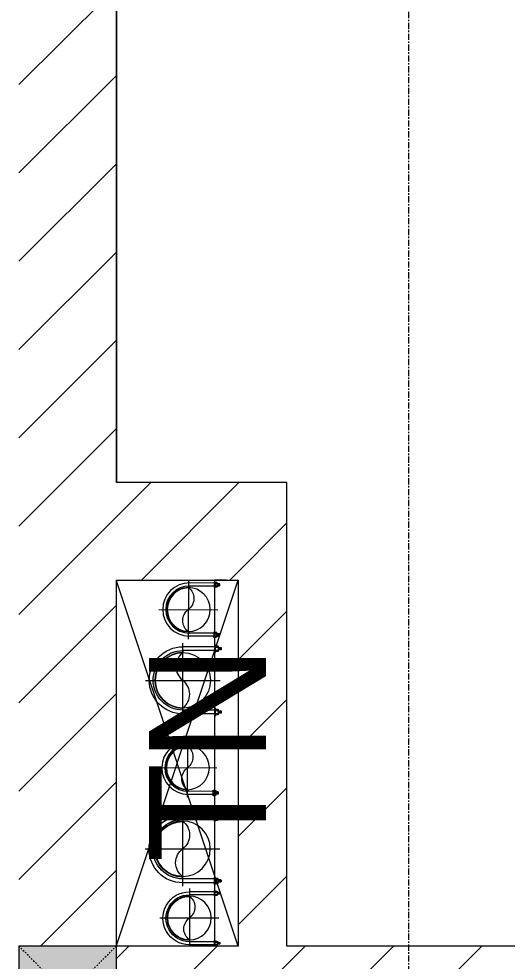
# Model space of a CAD drawing. Header units: millimetres. Extents: x 1591 to 239055, y -15958 to 83255.
# Drawn here: x 137732 to 138734, y 20506 to 22437 of the extents above; entities that cross this region are included whole.
import ezdxf

# ---------------------------------------------------------------- set-up
doc = ezdxf.new("R2010")
doc.units = ezdxf.units.MM
for name, pattern in [('Dash', [6, 3, -3]), ('Grid Line', [22.225, 12.7, -3.175, 3.175, -3.175]), ('IMPORT-CENTER _2_', [40.64, 25.4, -5.08, 5.08, -5.08])]:
    doc.linetypes.add(name, pattern=pattern)
for name, color, linetype, lineweight in [('0-1', 250, 'Continuous', 5), ('0-2', 7, 'Continuous', 9), ('A-FLOR', 192, 'Continuous', 9), ('A-FLOR-1', 7, 'Continuous', 9), ('A-WALL-3', 113, 'Continuous', 18), ('A-WALL-PATT-2', 111, 'Continuous', 9), ('G-ANNO-TEXT-1', 7, 'Continuous', 9), ('G-IMPT', 8, 'Continuous', 9), ('G-IMPT-2', 8, 'IMPORT-CENTER _2_', 9), ('M-EQPM', 50, 'Continuous', 9), ('S-COLS', 52, 'Continuous', 9), ('S-COLS-5', 52, 'Continuous', 18), ('S-COLS-HDLN', 52, 'Dash', 9), ('S-GRID-1', 1, 'Grid Line', 9)]:
    doc.layers.add(name, color=color, linetype=linetype, lineweight=lineweight)
doc.styles.add('Arial_11', font='arial_0.ttf', dxfattribs={"height": 240})
pattern_1 = [(45, (95879.7, 0), (-90.50967, 90.50967), [])]

# ---------------------------------------------------------------- blocks, each defined once
blk = doc.blocks.new('NCV_TKTC_KET CAU_rvt-1-TKCS_MB TẦNG 6-8')
at = {"layer": 'A-FLOR-1'}
blk.add_line((42052.7, 20536.9), (42052.7, 21286.9), dxfattribs=at)
blk = doc.blocks.new('G1_SOF - BO TRU - 200x200-3056268-TKCS_MB TẦNG 6-8')
at = {"layer": 'S-COLS'}
blk.add_hatch(color=256, dxfattribs=at).paths.add_polyline_path([(100, -100), (100, 100), (-100, 100), (-100, -100)])
at = {"layer": 'S-COLS-5'}
for p, q in [((100, 100), (-100, 100)), ((-100, 100), (-100, -100)), ((100, -100), (100, 100)), ((-100, -100), (100, -100))]:
    blk.add_line(p, q, dxfattribs=at)
at = {"layer": 'S-COLS-HDLN'}
for p, q in [((100, 100), (-100, -100)), ((-100, 100), (100, -100))]:
    blk.add_line(p, q, dxfattribs=at)
blk = doc.blocks.new('TKTC_XREF_251221_MB TANG 2-7 - TKTC_XREF_260130_MB TANG 2-5_dwg_$cc-V166-TKCS_MB TẦNG 6-8')
at = {"layer": 'G-IMPT-2'}
for p, q in [((0, -0.673), (0, 0.642)), ((-0.673, 0), (0.673, 0))]:
    blk.add_line(p, q, dxfattribs=at)
at = {"layer": 'M-EQPM'}
blk.add_circle((0, 0), 0.5, dxfattribs=at)
for centre, radius, start, end in [((0, 0), 0.5, 90, 270), ((0.188, 0.25), 0.313, 126.8699, 233.1301), ((-0.188, -0.25), 0.313, 306.8699, 53.1301)]:
    blk.add_arc(centre, radius, start, end, dxfattribs=at)
blk = doc.blocks.new('TKTC_XREF_251221_MB TANG 2-7 - TKTC_XREF_260130_MB TANG 2-5_dwg_CUM U_DN100-V167-TKCS_MB TẦNG 6-8')
at = {"layer": 'G-IMPT'}
blk.add_hatch(color=256, dxfattribs=at).paths.add_polyline_path([(0, -61), (0, -57), (14.8, -55.1), (28.5, -49.4), (40.3, -40.3), (49.4, -28.5), (55.1, -14.8), (57, 0), (55.1, 14.8), (49.4, 28.5), (40.3, 40.3), (28.5, 49.4), (14.8, 55.1), (0, 57), (0, 61), (15.8, 58.9), (30.5, 52.8), (43.1, 43.1), (52.8, 30.5), (58.9, 15.8), (61, 0), (58.9, -15.8), (52.8, -30.5), (43.1, -43.1), (30.5, -52.8), (15.8, -58.9)])
for p, q in [((-79.1, 66.6), (-79.1, 63.4)), ((-76.6, 66.6), (-76.6, 63.4)), ((-74.6, 66.6), (-74.6, 63.4)), ((-72.7, 69.3), (-72.7, 60.7)), ((-66.9, 67.9), (-71.7, 67.9)), ((-66.9, 62.1), (-71.7, 62.1)), ((-65, 69), (0, 69)), ((-79.1, -63.4), (-79.1, -66.6)), ((-76.6, -63.4), (-76.6, -66.6)), ((-74.6, -63.4), (-74.6, -66.6)), ((-72.7, -60.7), (-72.7, -69.3)), ((-66.9, -62.1), (-71.7, -62.1)), ((-66.9, -67.9), (-71.7, -67.9)), ((-66.9, -72.7), (-66.9, -70.8)), ((-65, -69), (0, -69))]:
    blk.add_line(p, q, dxfattribs=at)
at = {"layer": 'G-IMPT', "flags": 128}
for points in [[(-72.7, 67.6), (-78.1, 67.6), (-78.1, 62.4), (-72.7, 62.4)], [(-71.7, 59.2), (-66.9, 59.2), (-66.9, 70.8), (-71.7, 70.8)], [(-66.9, 70.8), (-66.9, 72.7), (-65, 72.7), (-65, 57.3), (-66.9, 57.3), (-66.9, 59.2)], [(-65, 61), (0, 61), (0, 57)], [(-72.7, -62.4), (-78.1, -62.4), (-78.1, -67.6), (-72.7, -67.6)], [(-71.7, -70.8), (-66.9, -70.8), (-66.9, -59.2), (-71.7, -59.2)], [(-66.9, -59.2), (-66.9, -57.3), (-65, -57.3), (-65, -72.3)], [(-65, -61), (0, -61), (0, -57)]]:
    blk.add_lwpolyline(points, dxfattribs=at)
at = {"layer": 'G-IMPT'}
for centre, radius, start, end in [((-78.1, 66.6), 0.96, 90, 180), ((-78.1, 63.4), 0.96, 180, 270), ((-71.1, 69.3), 1.56, 112.6199, 247.3801), ((-67.9, 65), 4.8, 143.1301, 216.8699), ((-71.1, 60.7), 1.56, 112.6199, 247.3801), ((0, 0), 69, 270, 90), ((0, 0), 61, 270, 90), ((0, 0), 57, 270, 90), ((-78.1, -63.4), 0.96, 90, 180), ((-78.1, -66.6), 0.96, 180, 270), ((-71.1, -60.7), 1.56, 112.6199, 247.3801), ((-67.9, -65), 4.8, 143.1301, 216.8699), ((-71.1, -69.3), 1.56, 112.6199, 247.3801)]:
    blk.add_arc(centre, radius, start, end, dxfattribs=at)
blk = doc.blocks.new('TKTC_XREF_251221_MB TANG 2-7 - TKTC_XREF_260130_MB TANG 2-5_dwg_$cc-4746800-TKCS_MB TẦNG 6-8')
at = {"layer": 'G-IMPT-2'}
for p, q in [((0, -0.673), (0, 0.673)), ((-0.673, 0), (0.673, 0))]:
    blk.add_line(p, q, dxfattribs=at)
at = {"layer": 'M-EQPM'}
blk.add_circle((0, 0), 0.5, dxfattribs=at)
for centre, radius, start, end in [((0, 0), 0.5, 90, 270), ((0.188, 0.25), 0.313, 126.8699, 233.1301), ((-0.188, -0.25), 0.313, 306.8699, 53.1301)]:
    blk.add_arc(centre, radius, start, end, dxfattribs=at)
blk = doc.blocks.new('TKTC_XREF_251221_MB TANG 2-7 - TKTC_XREF_260130_MB TANG 2-5_dwg_CUM U_DN100-4746796-TKCS_MB TẦNG 6-8')
at = {"layer": 'G-IMPT'}
blk.add_hatch(color=256, dxfattribs=at).paths.add_polyline_path([(0, 61), (0, 57), (14.8, 55.1), (28.5, 49.4), (40.3, 40.3), (49.4, 28.5), (55.1, 14.8), (57, 0), (55.1, -14.8), (49.4, -28.5), (40.3, -40.3), (28.5, -49.4), (14.8, -55.1), (0, -57), (0, -61), (15.8, -58.9), (30.5, -52.8), (43.1, -43.1), (52.8, -30.5), (58.9, -15.8), (61, 0), (58.9, 15.8), (52.8, 30.5), (43.1, 43.1), (30.5, 52.8), (15.8, 58.9)])
for p, q in [((-79.1, 66.6), (-79.1, 63.4)), ((-76.6, 66.6), (-76.6, 63.4)), ((-74.6, 66.6), (-74.6, 63.4)), ((-72.7, 69.3), (-72.7, 60.7)), ((-66.9, 67.9), (-71.7, 67.9)), ((-66.9, 62.1), (-71.7, 62.1)), ((-65, 69), (0, 69)), ((-79.1, -63.4), (-79.1, -66.6)), ((-76.6, -63.4), (-76.6, -66.6)), ((-74.6, -63.4), (-74.6, -66.6)), ((-72.7, -60.7), (-72.7, -69.3)), ((-66.9, -62.1), (-71.7, -62.1)), ((-66.9, -67.9), (-71.7, -67.9)), ((-65, -69), (0, -69))]:
    blk.add_line(p, q, dxfattribs=at)
at = {"layer": 'G-IMPT', "flags": 128}
for points in [[(-72.7, 67.6), (-78.1, 67.6), (-78.1, 62.4), (-72.7, 62.4)], [(-71.7, 59.2), (-66.9, 59.2), (-66.9, 70.8), (-71.7, 70.8)], [(-66.9, 70.8), (-66.9, 72.7), (-65, 72.7), (-65, 57.3), (-66.9, 57.3), (-66.9, 59.2)], [(-65, 61), (0, 61), (0, 57)], [(-72.7, -62.4), (-78.1, -62.4), (-78.1, -67.6), (-72.7, -67.6)], [(-71.7, -70.8), (-66.9, -70.8), (-66.9, -59.2), (-71.7, -59.2)], [(-66.9, -59.2), (-66.9, -57.3), (-65, -57.3), (-65, -72.7), (-66.9, -72.7), (-66.9, -70.8)], [(-65, -61), (0, -61), (0, -57)]]:
    blk.add_lwpolyline(points, dxfattribs=at)
at = {"layer": 'G-IMPT'}
for centre, radius, start, end in [((-78.1, 66.6), 0.96, 90, 180), ((-78.1, 63.4), 0.96, 180, 270), ((-71.1, 69.3), 1.56, 112.6199, 247.3801), ((-67.9, 65), 4.8, 143.1301, 216.8699), ((-71.1, 60.7), 1.56, 112.6199, 247.3801), ((0, 0), 69, 270, 90), ((0, 0), 61, 270, 90), ((0, 0), 57, 270, 90), ((-78.1, -63.4), 0.96, 90, 180), ((-78.1, -66.6), 0.96, 180, 270), ((-71.1, -60.7), 1.56, 112.6199, 247.3801), ((-67.9, -65), 4.8, 143.1301, 216.8699), ((-71.1, -69.3), 1.56, 112.6199, 247.3801)]:
    blk.add_arc(centre, radius, start, end, dxfattribs=at)
blk = doc.blocks.new('TKTC_XREF_251221_MB TANG 2-7 - TKTC_XREF_260130_MB TANG 2-5_dwg_$cc-V139-TKCS_MB TẦNG 6-8')
at = {"layer": 'G-IMPT-2'}
for p, q in [((0, -0.673), (0, 0.673)), ((-0.673, 0), (0.673, 0))]:
    blk.add_line(p, q, dxfattribs=at)
at = {"layer": 'M-EQPM'}
blk.add_circle((0, 0), 0.5, dxfattribs=at)
for centre, radius, start, end in [((0, 0), 0.5, 90, 270), ((0.188, 0.25), 0.313, 126.8699, 233.1301), ((-0.188, -0.25), 0.313, 306.8699, 53.1301)]:
    blk.add_arc(centre, radius, start, end, dxfattribs=at)
blk = doc.blocks.new('TKTC_XREF_251221_MB TANG 2-7 - TKTC_XREF_260130_MB TANG 2-5_dwg_CUM U_DN100-4746799-TKCS_MB TẦNG 6-8')
at = {"layer": 'G-IMPT'}
blk.add_hatch(color=256, dxfattribs=at).paths.add_polyline_path([(0, 61), (15.8, 58.9), (30.5, 52.8), (43.1, 43.1), (52.8, 30.5), (58.9, 15.8), (61, 0), (58.9, -15.8), (52.8, -30.5), (43.1, -43.1), (30.5, -52.8), (15.8, -58.9), (0, -61), (0, -57), (14.8, -55.1), (28.5, -49.4), (40.3, -40.3), (49.4, -28.5), (55.1, -14.8), (57, 0), (55.1, 14.8), (49.4, 28.5), (40.3, 40.3), (28.5, 49.4), (14.8, 55.1), (0, 57)])
for p, q in [((-79.1, 66.6), (-79.1, 63.4)), ((-76.6, 66.6), (-76.6, 63.4)), ((-74.6, 66.6), (-74.6, 63.4)), ((-72.7, 69.3), (-72.7, 60.7)), ((-66.9, 67.9), (-71.7, 67.9)), ((-66.9, 62.1), (-71.7, 62.1)), ((-65, 69), (0, 69)), ((-79.1, -63.4), (-79.1, -66.6)), ((-76.6, -63.4), (-76.6, -66.6)), ((-74.6, -63.4), (-74.6, -66.6)), ((-72.7, -60.7), (-72.7, -69.3)), ((-66.9, -62.1), (-71.7, -62.1)), ((-66.9, -67.9), (-71.7, -67.9)), ((-65, -69), (0, -69))]:
    blk.add_line(p, q, dxfattribs=at)
at = {"layer": 'G-IMPT', "flags": 128}
for points in [[(-72.7, 67.6), (-78.1, 67.6), (-78.1, 62.4), (-72.7, 62.4)], [(-71.7, 59.2), (-66.9, 59.2), (-66.9, 70.8), (-71.7, 70.8)], [(-66.9, 70.8), (-66.9, 72.7), (-65, 72.7), (-65, 57.3), (-66.9, 57.3), (-66.9, 59.2)], [(-65, 61), (0, 61), (0, 57)], [(-66.9, -59.2), (-66.9, -57.3), (-65, -57.3), (-65, -72.7), (-66.9, -72.7), (-66.9, -70.8)], [(-65, -61), (0, -61), (0, -57)], [(-72.7, -62.4), (-78.1, -62.4), (-78.1, -67.6), (-72.7, -67.6)], [(-71.7, -70.8), (-66.9, -70.8), (-66.9, -59.2), (-71.7, -59.2)]]:
    blk.add_lwpolyline(points, dxfattribs=at)
at = {"layer": 'G-IMPT'}
for centre, radius, start, end in [((-78.1, 66.6), 0.96, 90, 180), ((-78.1, 63.4), 0.96, 180, 270), ((-71.1, 69.3), 1.56, 112.6199, 247.3801), ((-67.9, 65), 4.8, 143.1301, 216.8699), ((-71.1, 60.7), 1.56, 112.6199, 247.3801), ((0, 0), 69, 270, 90), ((0, 0), 61, 270, 90), ((0, 0), 57, 270, 90), ((-78.1, -63.4), 0.96, 90, 180), ((-78.1, -66.6), 0.96, 180, 270), ((-71.1, -60.7), 1.56, 112.6199, 247.3801), ((-67.9, -65), 4.8, 143.1301, 216.8699), ((-71.1, -69.3), 1.56, 112.6199, 247.3801)]:
    blk.add_arc(centre, radius, start, end, dxfattribs=at)
blk = doc.blocks.new('TKTC_XREF_251221_MB TANG 2-7 - TKTC_XREF_260130_MB TANG 2-5_dwg_$cc-4746798-TKCS_MB TẦNG 6-8')
at = {"layer": 'G-IMPT-2'}
for p, q in [((0, -0.673), (0, 0.673)), ((-0.673, 0), (0.673, 0))]:
    blk.add_line(p, q, dxfattribs=at)
at = {"layer": 'M-EQPM'}
blk.add_circle((0, 0), 0.5, dxfattribs=at)
for centre, radius, start, end in [((0, 0), 0.5, 90, 270), ((0.188, 0.25), 0.313, 126.8699, 233.1301), ((-0.188, -0.25), 0.313, 306.8699, 53.1301)]:
    blk.add_arc(centre, radius, start, end, dxfattribs=at)
blk = doc.blocks.new('TKTC_XREF_251221_MB TANG 2-7 - TKTC_XREF_260130_MB TANG 2-5_dwg_$cc-V174-TKCS_MB TẦNG 6-8')
at = {"layer": 'G-IMPT-2'}
for p, q in [((0, -0.67), (0, 0.673)), ((-0.673, 0), (0.673, 0))]:
    blk.add_line(p, q, dxfattribs=at)
at = {"layer": 'M-EQPM'}
blk.add_circle((0, 0), 0.5, dxfattribs=at)
for centre, radius, start, end in [((0, 0), 0.5, 90, 270), ((0.188, 0.25), 0.313, 126.8699, 233.1301), ((-0.188, -0.25), 0.313, 306.8699, 53.1301)]:
    blk.add_arc(centre, radius, start, end, dxfattribs=at)
blk = doc.blocks.new('TKTC_XREF_251221_MB TANG 2-7 - TKTC_XREF_251221_MB TANG 2-7-2039446-TKCS_MB TẦNG 6-8')
at = {"layer": 'M-EQPM'}
for p, q in [((8626.3, 4050), (8601.3, 4049.8)), ((8601.3, 4049.8), (8601.3, 3300))]:
    blk.add_line(p, q, dxfattribs=at)
at = {"extrusion": (0, 0, -1)}
for name, p, xscale, yscale, zscale, rotation in [('TKTC_XREF_251221_MB TANG 2-7 - TKTC_XREF_260130_MB TANG 2-5_dwg_$cc-V174-TKCS_MB TẦNG 6-8', (-8547.6, 3989.7), 90.00000000005119, 90.00000000005119, -90.0000000000512, 180.3740267799373), ('TKTC_XREF_251221_MB TANG 2-7 - TKTC_XREF_260130_MB TANG 2-5_dwg_CUM U_DN100-4746799-TKCS_MB TẦNG 6-8', (-8536.4, 3844.6), 0.9974999999999965, 0.9974999999999965, -0.9974999999999965, 0.0009913385626578414), ('TKTC_XREF_251221_MB TANG 2-7 - TKTC_XREF_260130_MB TANG 2-5_dwg_$cc-4746800-TKCS_MB TẦNG 6-8', (-8545.8, 3665.4), 90.00000000005119, 90.00000000005119, -90.0000000000512, 180.3740267799373), ('TKTC_XREF_251221_MB TANG 2-7 - TKTC_XREF_260130_MB TANG 2-5_dwg_$cc-V139-TKCS_MB TẦNG 6-8', (-8535.9, 3499.3), 113.7150000000092, 113.7150000000092, -113.7150000000092, 179.9990086636432), ('TKTC_XREF_251221_MB TANG 2-7 - TKTC_XREF_260130_MB TANG 2-5_dwg_CUM U_DN100-4746799-TKCS_MB TẦNG 6-8', (-8535.9, 3498.4), 0.9975000000000005, 0.9975000000000005, -0.9975000000000005, 0.000991338195008684), ('TKTC_XREF_251221_MB TANG 2-7 - TKTC_XREF_260130_MB TANG 2-5_dwg_$cc-V166-TKCS_MB TẦNG 6-8', (-8549.8, 3357.6), 89.77500000000572, 89.77500000000572, -89.77500000000572, 180.0009685526747), ('TKTC_XREF_251221_MB TANG 2-7 - TKTC_XREF_260130_MB TANG 2-5_dwg_CUM U_DN100-V167-TKCS_MB TẦNG 6-8', (-8549.8, 3356.9), 0.7875000000000006, 0.7875000000000006, -0.7875000000000006, 0.002951227274326912)]:
    blk.add_blockref(name, p, dxfattribs=dict(at, xscale=xscale, yscale=yscale, zscale=zscale, rotation=rotation))
for name, p, xscale, yscale, zscale, rotation in [('TKTC_XREF_251221_MB TANG 2-7 - TKTC_XREF_260130_MB TANG 2-5_dwg_CUM U_DN100-4746796-TKCS_MB TẦNG 6-8', (8549.5, 3989.7), 0.7894736842105242, 0.7894736842105242, 0.7894736842105242, 179.6259732184666), ('TKTC_XREF_251221_MB TANG 2-7 - TKTC_XREF_260130_MB TANG 2-5_dwg_$cc-4746798-TKCS_MB TẦNG 6-8', (8536.4, 3844.6), 113.7150000000092, 113.7150000000092, 113.7150000000092, 359.9990086636432), ('TKTC_XREF_251221_MB TANG 2-7 - TKTC_XREF_260130_MB TANG 2-5_dwg_CUM U_DN100-4746796-TKCS_MB TẦNG 6-8', (8547.7, 3665.4), 0.7894736842105242, 0.7894736842105242, 0.7894736842105242, 179.6259732184666)]:
    blk.add_blockref(name, p, dxfattribs=dict(xscale=xscale, yscale=yscale, zscale=zscale, rotation=rotation))

msp = doc.modelspace()

# ---------------------------------------------------------------- hatches: boundary and pattern name
at = {"layer": 'A-WALL-PATT-2'}
h = msp.add_hatch(dxfattribs=at)
h.set_pattern_fill('FP_1', color=256, style=0, pattern_type=2)
h.set_pattern_definition(pattern_1)
h.paths.add_polyline_path([(137888.3, 21486.9), (137932.3, 21486.9), (137932.3, 24197.4), (137732.3, 24197.4), (137732.3, 21486.9)])
h.paths.add_polyline_path([(137732.3, 25287.4), (137932.3, 25287.4), (137932.3, 25436.9), (137732.3, 25436.9), (137732.3, 25287.4)])
h = msp.add_hatch(dxfattribs=at)
h.set_pattern_fill('FP_1', color=256, style=0, pattern_type=2)
h.set_pattern_definition(pattern_1)
h.paths.add_polyline_path([(137732.3, 20536.9), (137932.3, 20536.9), (137932.3, 21486.9), (137732.3, 21486.9), (137732.3, 20536.9)])
h = msp.add_hatch(dxfattribs=at)
h.set_pattern_fill('FP_1', color=256, style=0, pattern_type=2)
h.set_pattern_definition(pattern_1)
h.paths.add_polyline_path([(138182.3, 21286.9), (138282.3, 21286.9), (138282.3, 21486.9), (137932.3, 21486.9), (137932.3, 21286.9)])
h = msp.add_hatch(dxfattribs=at)
h.set_pattern_fill('FP_1', color=256, style=0, pattern_type=2)
h.set_pattern_definition(pattern_1)
h.paths.add_polyline_path([(138282.3, 20536.9), (138282.3, 21286.9), (138182.3, 21286.9), (138182.3, 20536.9)])
h = msp.add_hatch(dxfattribs=at)
h.set_pattern_fill('FP_1', color=256, style=0, pattern_type=2)
h.set_pattern_definition(pattern_1)
h.paths.add_polyline_path([(138082.3, 20336.9), (138282.3, 20336.9), (138282.3, 20536.9), (137932.3, 20536.8), (137932.3, 20336.9)])
h = msp.add_hatch(dxfattribs=at)
h.set_pattern_fill('FP_1', color=256, style=0, pattern_type=2)
h.set_pattern_definition(pattern_1)
h.paths.add_polyline_path([(140382.3, 20336.9), (140682.3, 20336.9), (140682.3, 20536.9), (140382.3, 20536.9)])
h.paths.add_polyline_path([(139392.3, 20336.9), (139392.3, 20536.9), (138282.3, 20536.9), (138282.3, 20336.9), (139097.3, 20336.9)])

# ---------------------------------------------------------------- linework, layer by layer
at = {"layer": '0-2'}
for p, q in [((137932.3, 20538.2), (138182.3, 21286.9)), ((138182.3, 20536.9), (137932.3, 21285.7))]:
    msp.add_line(p, q, dxfattribs=at)
at = {"layer": 'A-FLOR'}
msp.add_line((137932.3, 25436.9), (137932.3, 21486.9), dxfattribs=at)
at = {"layer": 'A-WALL-3'}
for p, q in [((137932.3, 21486.9), (137932.3, 24197.4)), ((138282.3, 21486.9), (137932.3, 21486.9)), ((138282.3, 20536.9), (138282.3, 21486.9)), ((137932.3, 21286.9), (138182.3, 21286.9)), ((137932.3, 20536.9), (137932.3, 21286.9)), ((138182.3, 21286.9), (138182.3, 20536.9)), ((138182.3, 20536.9), (137932.3, 20536.9)), ((139392.3, 20536.9), (138282.3, 20536.9))]:
    msp.add_line(p, q, dxfattribs=at)
at = {"layer": 'S-GRID-1'}
msp.add_line((138532.3, 19149.4), (138532.3, 77012.5), dxfattribs=at)

# ---------------------------------------------------------------- block references
at = {"layer": '0-1'}
msp.add_blockref('NCV_TKTC_KET CAU_rvt-1-TKCS_MB TẦNG 6-8', (95879.7, 0), dxfattribs=at)
at = {"layer": 'M-EQPM'}
msp.add_blockref('TKTC_XREF_251221_MB TANG 2-7 - TKTC_XREF_251221_MB TANG 2-7-2039446-TKCS_MB TẦNG 6-8', (129532.3, 17236.9), dxfattribs=at)
at = {"layer": 'S-COLS'}
msp.add_blockref('G1_SOF - BO TRU - 200x200-3056268-TKCS_MB TẦNG 6-8', (137832.3, 20436.9), dxfattribs=at)

# ---------------------------------------------------------------- texts
at = {"layer": 'G-ANNO-TEXT-1', "insert": (138119, 20931.4), "char_height": 240, "width": 624, "attachment_point": 5, "rotation": 90, "line_spacing_factor": 0.936439, "style": 'Arial_11'}
msp.add_mtext('\\pt79.9992,160.0008,240,319.9992,400.0008,480,559.9992,640.0008,720,799.9992,880.0008,960,1039.9992,1120.0008,1200,1279.9992,1360.0008,1440,1519.9992,1600.0008,1680,1759.9992,1840.0008,1920,1999.9992,2080.0008,2160,2239.9992,2320.0008,2400,2479.9992,2560.0008;TN', dxfattribs=at)
msp.add_mtext('\\pt79.9992,160.0008,240,319.9992,400.0008,480,559.9992,640.0008,720,799.9992,880.0008,960,1039.9992,1120.0008,1200,1279.9992,1360.0008,1440,1519.9992,1600.0008,1680,1759.9992,1840.0008,1920,1999.9992,2080.0008,2160,2239.9992,2320.0008,2400,2479.9992,2560.0008;TN', dxfattribs=at)

doc.saveas('drawing.dxf')
